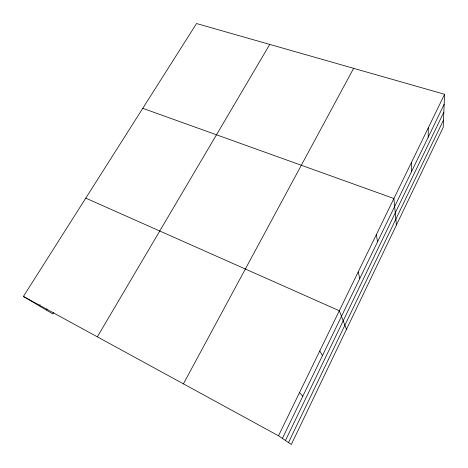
<?xml version="1.0" encoding="UTF-8"?>
<svg xmlns="http://www.w3.org/2000/svg" width="468" height="468" viewBox="0 0 468 468"><rect width="100%" height="100%" fill="white"/><g stroke="black" fill="none" stroke-linecap="round" stroke-linejoin="round"><path stroke-width="0.7" d="M428.214 137.171L428.279 127.84M444.6 94.279L443.178 127.454L291.324 444.465L278.507 435.79L23.4 296.443L196.554 23.535L444.6 94.279L278.507 435.79M288.499 442.552L443.494 120.065M285.457 440.493L443.834 112.168M282.379 438.411L444.173 104.206M183.409 383.848L353.615 68.328M97.35 336.837L269.767 44.413M53.633 312.706L52.866 313.946L23.4 296.443M46.297 310.044L47.057 308.81M39.277 305.873L40.043 304.645M142.763 108.319L393.904 198.514L396.414 225.079M85.773 198.139L339.318 310.752L346.466 329.343M299.532 392.558L302.79 396.25M319.79 350.906L322.475 355.586M358.155 272.019L359.81 278.466M376.342 234.626L377.53 241.868M411.39 162.566L411.723 171.241"/></g></svg>
